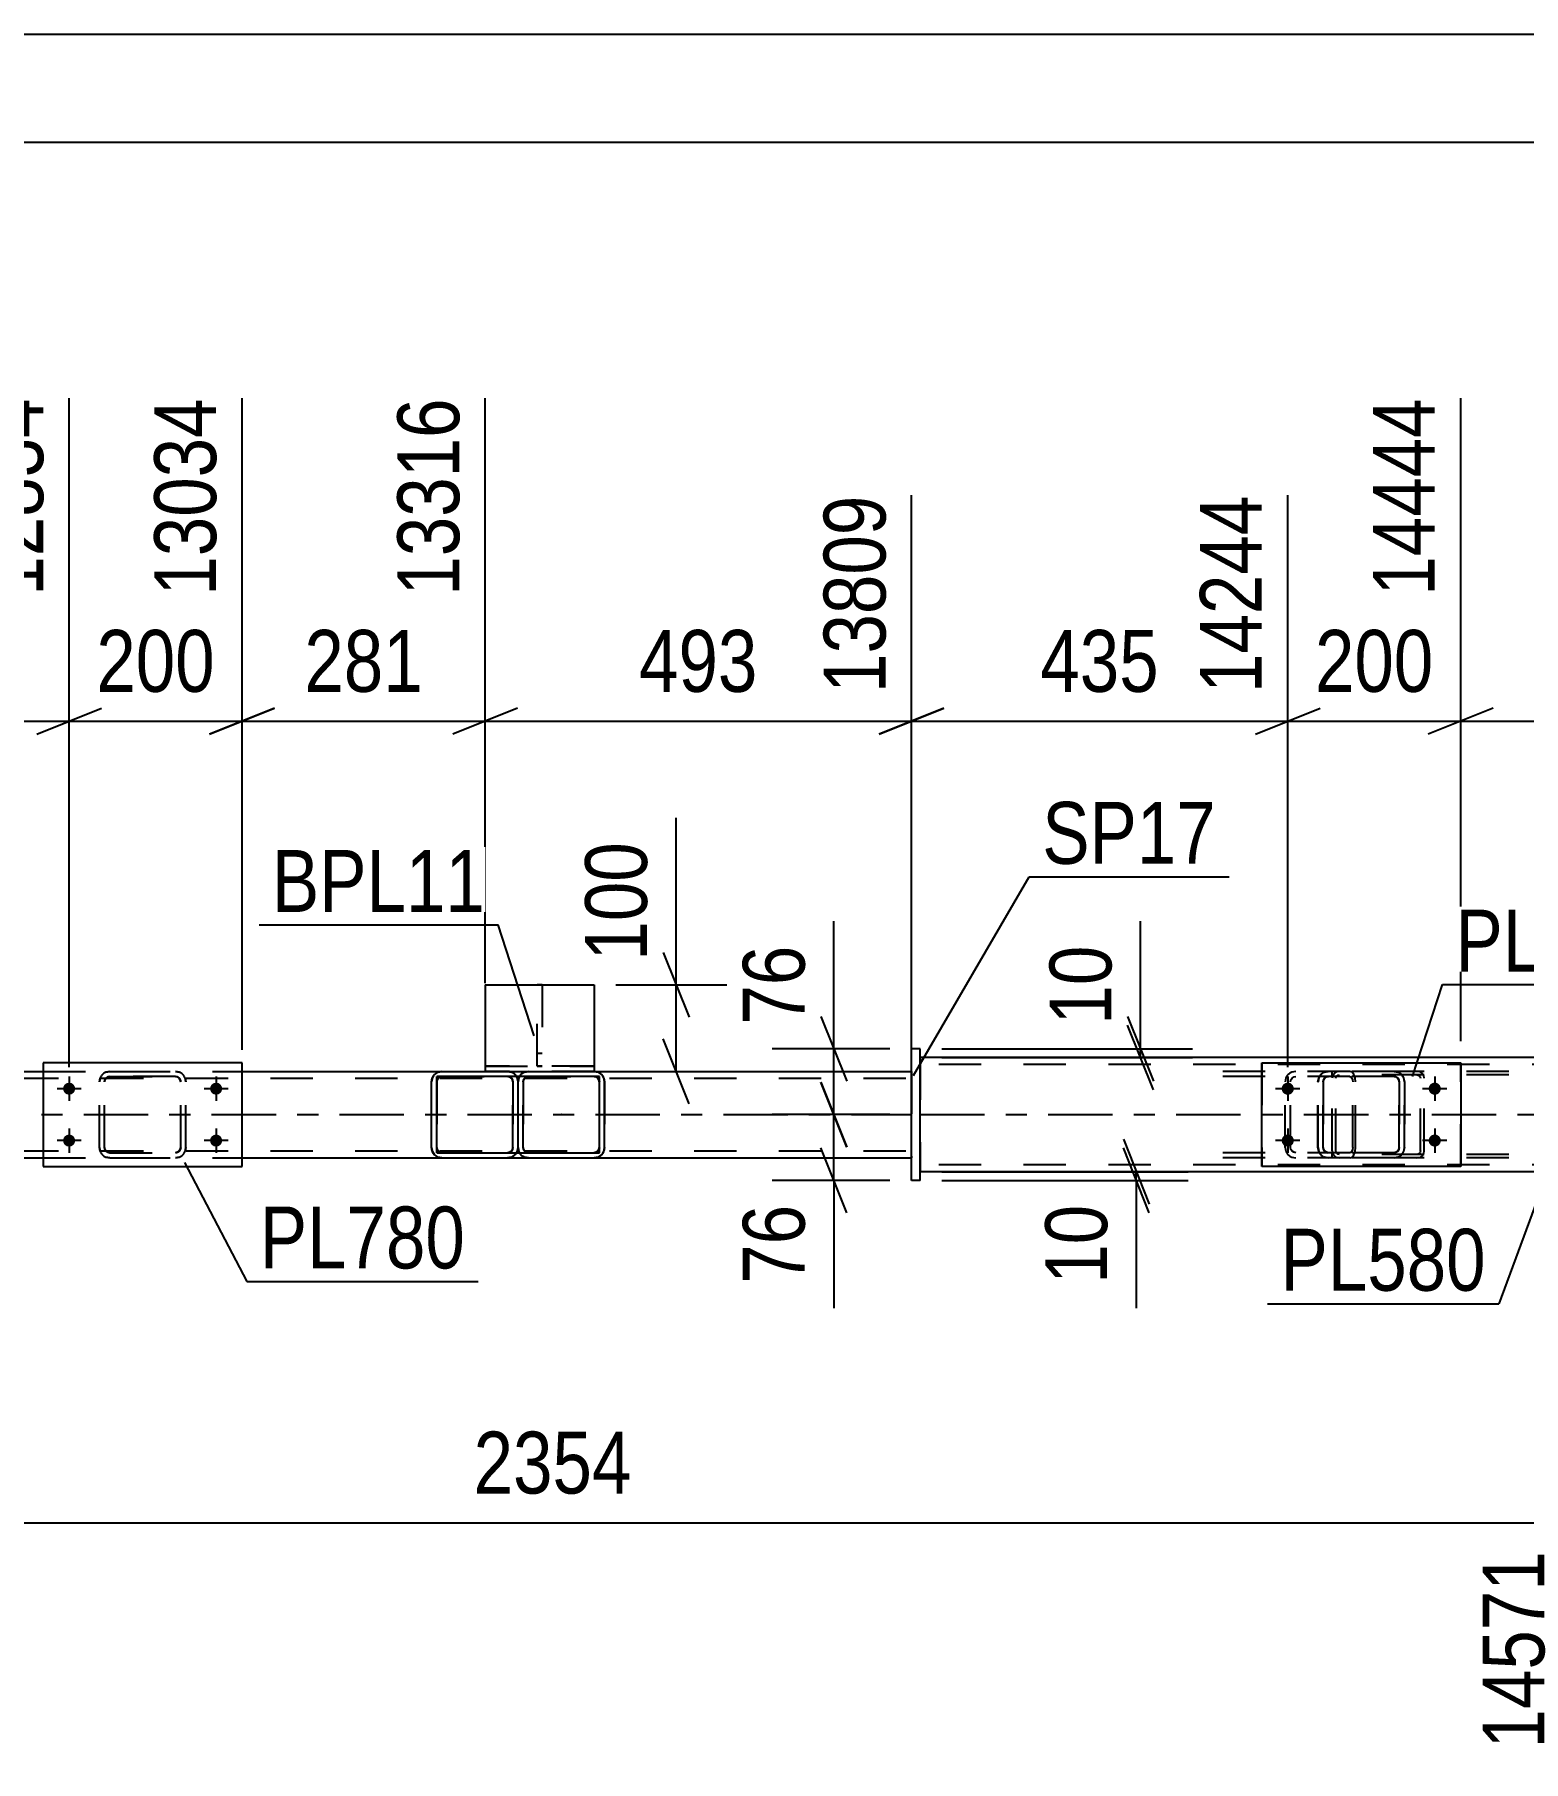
# Model space of a CAD drawing. Header units: millimetres. Extents: x -598 to 243, y -441 to 153.
# Drawn here: x -42.1 to 26.8, y 73.1 to 153 of the extents above; entities that cross this region are included whole.
import ezdxf

# ---------------------------------------------------------------- set-up
doc = ezdxf.new("R2010")
doc.units = ezdxf.units.MM
doc.linetypes.add('DXK_LINE_DOT2', pattern=[3.9198, 1.9599, -1.9599])
doc.linetypes.add('DXK_LINE_DOT3', pattern=[5.9187, 2.979, -0.9799, 0.9799, -0.9799])
doc.styles.add('Arial Narrow', font='ARIALN.TTF', dxfattribs={"height": 0.2})

# ---------------------------------------------------------------- blocks, each defined once
blk = doc.blocks.new('Unknown-318889849-1133')
at = {"color": 5, "linetype": 'Continuous'}
for p, q in [((243.023, 152.993), (-597.977, 152.993)), ((238.023, 147.993), (-592.977, 147.993))]:
    blk.add_line(p, q, dxfattribs=at)
blk = doc.blocks.new('Part-318889849-64098 - 64094')
at = {"color": 2, "linetype": 'Continuous'}
for p, q in [((101.455, 105.677), (-1.147, 105.677)), ((153.95, 105.677), (110.236, 105.677)), ((162.392, 105.677), (158.99, 105.677)), ((101.462, 100.397), (-1.147, 100.397)), ((162.392, 100.397), (110.264, 100.397))]:
    blk.add_line(p, q, dxfattribs=at)
at = {"color": 7, "linetype": 'DXK_LINE_DOT2'}
for p, q in [((-1.147, 105.677), (-1.147, 100.397)), ((110.236, 105.677), (101.455, 105.677)), ((158.99, 105.677), (153.95, 105.677)), ((162.392, 105.677), (162.392, 100.397)), ((162.392, 105.357), (-1.147, 105.357)), ((162.392, 100.717), (-1.147, 100.717)), ((110.264, 100.397), (101.462, 100.397))]:
    blk.add_line(p, q, dxfattribs=at)
at = {"color": 7, "linetype": 'DXK_LINE_DOT3'}
blk.add_line((-1.147, 103.037), (162.392, 103.037), dxfattribs=at)
blk = doc.blocks.new('Part-318889849-64102 - 64094')
at = {"color": 7, "linetype": 'DXK_LINE_DOT2'}
for p, q in [((-513.338, 104.717), (-1.547, 104.717)), ((-41.716, 105.037), (-32.516, 105.037)), ((-23.267, 105.037), (-16.228, 105.037)), ((-1.547, 105.037), (-1.547, 101.037)), ((-513.338, 101.357), (-1.547, 101.357)), ((-41.716, 101.037), (-32.516, 101.037)), ((-23.267, 101.037), (-20.227, 101.037)), ((-19.268, 101.037), (-16.226, 101.037))]:
    blk.add_line(p, q, dxfattribs=at)
at = {"color": 2, "linetype": 'Continuous'}
for p, q in [((-56.146, 105.037), (-41.716, 105.037)), ((-32.516, 105.037), (-23.267, 105.037)), ((-16.228, 105.037), (-1.547, 105.037)), ((-56.146, 101.037), (-41.716, 101.037)), ((-32.516, 101.037), (-23.267, 101.037)), ((-20.227, 101.037), (-19.268, 101.037)), ((-16.226, 101.037), (-1.547, 101.037))]:
    blk.add_line(p, q, dxfattribs=at)
at = {"color": 7, "linetype": 'DXK_LINE_DOT3'}
blk.add_line((-513.338, 103.037), (-1.547, 103.037), dxfattribs=at)
blk = doc.blocks.new('Part-318889849-64116 - 64094')
at = {"color": 2, "linetype": 'Continuous'}
for p, q in [((-1.547, 99.997), (-1.547, 106.077)), ((-1.147, 106.077), (-1.547, 106.077)), ((-1.147, 99.997), (-1.147, 106.077)), ((-1.147, 99.997), (-1.547, 99.997))]:
    blk.add_line(p, q, dxfattribs=at)
blk = doc.blocks.new('Bolt-318889849-64304 - 64094')
at = {"linetype": 'Continuous'}
for points in [[(15.579, 104.237), (15.585, 104.295), (15.603, 104.35), (15.633, 104.401), (15.672, 104.445), (15.719, 104.479), (15.773, 104.503), (15.83, 104.515), (15.889, 104.515), (15.946, 104.503), (15.999, 104.479), (16.047, 104.445), (16.086, 104.401), (16.115, 104.35), (16.133, 104.295), (16.139, 104.237), (16.133, 104.178), (16.115, 104.123), (16.086, 104.072), (16.047, 104.028), (15.999, 103.994), (15.946, 103.97), (15.889, 103.958), (15.83, 103.958), (15.773, 103.97), (15.719, 103.994), (15.672, 104.028), (15.633, 104.072), (15.603, 104.123), (15.585, 104.178)], [(22.379, 104.237), (22.385, 104.295), (22.403, 104.35), (22.433, 104.401), (22.472, 104.445), (22.519, 104.479), (22.573, 104.503), (22.63, 104.515), (22.689, 104.515), (22.746, 104.503), (22.799, 104.479), (22.847, 104.445), (22.886, 104.401), (22.915, 104.35), (22.933, 104.295), (22.939, 104.237), (22.933, 104.178), (22.915, 104.123), (22.886, 104.072), (22.847, 104.028), (22.799, 103.994), (22.746, 103.97), (22.689, 103.958), (22.63, 103.958), (22.573, 103.97), (22.519, 103.994), (22.472, 104.028), (22.433, 104.072), (22.403, 104.123), (22.385, 104.178)], [(15.579, 101.837), (15.585, 101.895), (15.603, 101.95), (15.633, 102.001), (15.672, 102.045), (15.719, 102.079), (15.773, 102.103), (15.83, 102.115), (15.889, 102.115), (15.946, 102.103), (15.999, 102.079), (16.047, 102.045), (16.086, 102.001), (16.115, 101.95), (16.133, 101.895), (16.139, 101.837), (16.133, 101.778), (16.115, 101.723), (16.086, 101.672), (16.047, 101.628), (15.999, 101.594), (15.946, 101.57), (15.889, 101.558), (15.83, 101.558), (15.773, 101.57), (15.719, 101.594), (15.672, 101.628), (15.633, 101.672), (15.603, 101.723), (15.585, 101.778)], [(22.379, 101.837), (22.385, 101.895), (22.403, 101.95), (22.433, 102.001), (22.472, 102.045), (22.519, 102.079), (22.573, 102.103), (22.63, 102.115), (22.689, 102.115), (22.746, 102.103), (22.799, 102.079), (22.847, 102.045), (22.886, 102.001), (22.915, 101.95), (22.933, 101.895), (22.939, 101.837), (22.933, 101.778), (22.915, 101.723), (22.886, 101.672), (22.847, 101.628), (22.799, 101.594), (22.746, 101.57), (22.689, 101.558), (22.63, 101.558), (22.573, 101.57), (22.519, 101.594), (22.472, 101.628), (22.433, 101.672), (22.403, 101.723), (22.385, 101.778)]]:
    blk.add_hatch(color=1, dxfattribs=at).paths.add_polyline_path(points)
at = {"color": 1, "linetype": 'Continuous'}
for p, q in [((15.859, 104.797), (15.859, 103.677)), ((22.659, 104.797), (22.659, 103.677)), ((16.419, 104.237), (15.299, 104.237)), ((23.219, 104.237), (22.099, 104.237)), ((15.859, 102.397), (15.859, 101.277)), ((22.659, 102.397), (22.659, 101.277)), ((16.419, 101.837), (15.299, 101.837)), ((23.219, 101.837), (22.099, 101.837))]:
    blk.add_line(p, q, dxfattribs=at)
blk = doc.blocks.new('Part-318889849-64196 - 64094')
at = {"color": 7, "linetype": 'DXK_LINE_DOT2'}
for p, q in [((-19.747, 104.57), (-19.713, 104.74)), ((-19.711, 104.74), (-19.747, 104.556)), ((-19.492, 104.648), (-19.51, 104.556)), ((-19.507, 104.556), (-19.489, 104.648)), ((-19.44, 104.726), (-19.492, 104.648)), ((-19.489, 104.648), (-19.437, 104.726)), ((-19.362, 104.778), (-19.44, 104.726)), ((-19.437, 104.726), (-19.359, 104.778)), ((-19.27, 104.796), (-19.362, 104.778)), ((-19.359, 104.778), (-19.267, 104.796)), ((-19.27, 105.036), (-19.267, 105.036)), ((-19.27, 105.036), (-19.267, 105.036)), ((-19.27, 104.796), (-16.227, 104.796)), ((-16.23, 105.036), (-16.046, 105)), ((-16.138, 104.778), (-16.23, 104.796)), ((-16.227, 104.796), (-16.135, 104.778)), ((-16.06, 104.726), (-16.138, 104.778)), ((-16.135, 104.778), (-16.058, 104.726)), ((-16.06, 104.726), (-16.058, 104.726)), ((-16.008, 104.648), (-16.06, 104.726)), ((-16.058, 104.726), (-16.006, 104.648)), ((-15.99, 104.556), (-16.008, 104.648)), ((-16.006, 104.648), (-15.987, 104.556)), ((-15.786, 104.74), (-15.75, 104.556)), ((-19.75, 104.556), (-19.747, 104.57)), ((-19.75, 104.556), (-19.747, 104.556)), ((-19.75, 101.516), (-19.75, 104.556)), ((-19.747, 101.516), (-19.747, 104.556)), ((-19.507, 104.556), (-19.51, 104.556)), ((-19.51, 104.556), (-19.51, 101.516)), ((-19.507, 101.516), (-19.507, 104.556)), ((-15.987, 104.556), (-15.99, 104.556)), ((-15.99, 104.556), (-15.99, 101.516)), ((-15.987, 101.516), (-15.987, 104.556)), ((-15.747, 104.556), (-15.75, 104.556)), ((-15.75, 104.556), (-15.75, 101.516)), ((-19.747, 101.516), (-19.75, 101.516)), ((-19.713, 101.333), (-19.75, 101.516)), ((-19.747, 101.516), (-19.711, 101.333)), ((-19.51, 101.516), (-19.507, 101.516)), ((-19.51, 101.516), (-19.492, 101.424)), ((-19.489, 101.424), (-19.507, 101.516)), ((-16.008, 101.424), (-15.99, 101.516)), ((-15.987, 101.516), (-16.006, 101.424)), ((-15.99, 101.516), (-15.987, 101.516)), ((-15.75, 101.516), (-15.786, 101.333)), ((-15.75, 101.516), (-15.747, 101.516)), ((-19.492, 101.424), (-19.44, 101.347)), ((-19.437, 101.347), (-19.489, 101.424)), ((-19.44, 101.347), (-19.362, 101.295)), ((-19.359, 101.295), (-19.437, 101.347)), ((-19.362, 101.295), (-19.27, 101.276)), ((-19.267, 101.276), (-19.359, 101.295)), ((-19.27, 101.276), (-16.227, 101.276)), ((-19.27, 101.036), (-19.267, 101.036)), ((-19.27, 101.036), (-19.267, 101.036)), ((-16.23, 101.276), (-16.138, 101.295)), ((-16.046, 101.073), (-16.23, 101.036)), ((-16.135, 101.295), (-16.227, 101.276)), ((-16.138, 101.295), (-16.06, 101.347)), ((-16.058, 101.347), (-16.135, 101.295)), ((-16.06, 101.347), (-16.008, 101.424)), ((-16.06, 101.347), (-16.058, 101.347)), ((-16.006, 101.424), (-16.058, 101.347))]:
    blk.add_line(p, q, dxfattribs=at)
at = {"color": 2, "linetype": 'Continuous'}
for p, q in [((-19.609, 104.896), (-19.607, 104.896)), ((-19.454, 105), (-19.27, 105.036)), ((-19.267, 105.036), (-19.451, 105)), ((-19.267, 105.036), (-16.227, 105.036)), ((-16.044, 105), (-16.227, 105.036)), ((-15.747, 104.556), (-15.784, 104.74)), ((-15.747, 101.516), (-15.747, 104.556)), ((-15.784, 101.333), (-15.747, 101.516)), ((-19.609, 101.177), (-19.607, 101.177)), ((-19.27, 101.036), (-19.454, 101.073)), ((-19.451, 101.073), (-19.267, 101.036)), ((-19.267, 101.036), (-16.227, 101.036)), ((-16.227, 101.036), (-16.044, 101.073))]:
    blk.add_line(p, q, dxfattribs=at)
at = {"color": 7, "linetype": 'DXK_LINE_DOT3'}
blk.add_line((-17.746, 103.036), (-17.752, 103.036), dxfattribs=at)
at = {"color": 7, "linetype": 'DXK_LINE_DOT2'}
for centre, start, end in [((-19.27, 104.556), 149.36992, 157.5), ((-19.267, 104.556), 149.3699, 157.5), ((-16.23, 104.556), 22.5, 67.5), ((-19.27, 101.516), 202.49999, 210.5677), ((-19.267, 101.516), 202.49999, 210.56768), ((-16.23, 101.516), 292.5, 337.5)]:
    blk.add_arc(centre, 0.48, start, end, dxfattribs=at)
at = {"color": 2, "linetype": 'Continuous'}
for centre, start, end in [((-19.27, 104.556), 112.5, 149.36991), ((-19.267, 104.556), 112.5, 149.3699), ((-16.227, 104.556), 22.5, 67.5), ((-19.27, 101.516), 210.5677, 247.5), ((-19.267, 101.516), 210.56768, 247.5), ((-16.227, 101.516), 292.5, 337.5)]:
    blk.add_arc(centre, 0.48, start, end, dxfattribs=at)
blk = doc.blocks.new('Part-318889849-64233 - 64094')
at = {"color": 2, "linetype": 'Continuous'}
for p, q in [((-23.752, 104.557), (-23.716, 104.74)), ((-23.711, 104.74), (-23.747, 104.557)), ((-23.456, 105), (-23.272, 105.037)), ((-23.456, 105), (-23.451, 105)), ((-23.267, 105.037), (-23.451, 105)), ((-23.272, 105.037), (-20.227, 105.037)), ((-20.044, 105), (-20.227, 105.037)), ((-23.752, 104.557), (-23.747, 104.557)), ((-23.752, 101.517), (-23.752, 104.557)), ((-23.747, 101.517), (-23.747, 104.557)), ((-23.747, 101.517), (-23.752, 101.517)), ((-23.716, 101.333), (-23.752, 101.517)), ((-23.747, 101.517), (-23.711, 101.333)), ((-23.456, 101.073), (-23.451, 101.073)), ((-23.272, 101.037), (-23.456, 101.073)), ((-23.451, 101.073), (-23.267, 101.037)), ((-23.272, 101.037), (-20.227, 101.037)), ((-20.227, 101.037), (-20.044, 101.073))]:
    blk.add_line(p, q, dxfattribs=at)
at = {"color": 7, "linetype": 'DXK_LINE_DOT2'}
for p, q in [((-23.494, 104.648), (-23.512, 104.557)), ((-23.507, 104.557), (-23.489, 104.648)), ((-23.442, 104.726), (-23.494, 104.648)), ((-23.489, 104.648), (-23.437, 104.726)), ((-23.364, 104.778), (-23.442, 104.726)), ((-23.437, 104.726), (-23.359, 104.778)), ((-23.272, 104.797), (-23.364, 104.778)), ((-23.359, 104.778), (-23.267, 104.797)), ((-23.272, 104.797), (-20.227, 104.797)), ((-20.232, 105.037), (-20.048, 105)), ((-20.14, 104.778), (-20.232, 104.797)), ((-20.227, 104.797), (-20.135, 104.778)), ((-20.14, 104.778), (-20.135, 104.778)), ((-20.062, 104.726), (-20.14, 104.778)), ((-20.135, 104.778), (-20.058, 104.726)), ((-20.01, 104.648), (-20.062, 104.726)), ((-20.058, 104.726), (-20.006, 104.648)), ((-19.992, 104.557), (-20.01, 104.648)), ((-20.006, 104.648), (-19.987, 104.557)), ((-19.789, 104.74), (-19.752, 104.557)), ((-19.747, 104.557), (-19.784, 104.74)), ((-23.507, 104.557), (-23.512, 104.557)), ((-23.512, 104.557), (-23.512, 101.517)), ((-23.507, 101.517), (-23.507, 104.557)), ((-19.987, 104.557), (-19.992, 104.557)), ((-19.992, 104.557), (-19.992, 101.517)), ((-19.987, 101.517), (-19.987, 104.557)), ((-19.747, 104.557), (-19.752, 104.557)), ((-19.752, 104.557), (-19.752, 101.517)), ((-19.747, 101.517), (-19.747, 104.557)), ((-23.512, 101.517), (-23.507, 101.517)), ((-23.512, 101.517), (-23.494, 101.425)), ((-23.489, 101.425), (-23.507, 101.517)), ((-20.01, 101.425), (-19.992, 101.517)), ((-19.987, 101.517), (-20.006, 101.425)), ((-19.992, 101.517), (-19.987, 101.517)), ((-19.752, 101.517), (-19.789, 101.333)), ((-19.784, 101.333), (-19.747, 101.517)), ((-19.752, 101.517), (-19.747, 101.517)), ((-23.494, 101.425), (-23.442, 101.347)), ((-23.437, 101.347), (-23.489, 101.425)), ((-23.442, 101.347), (-23.364, 101.295)), ((-23.359, 101.295), (-23.437, 101.347)), ((-23.364, 101.295), (-23.272, 101.277)), ((-23.267, 101.277), (-23.359, 101.295)), ((-23.272, 101.277), (-20.227, 101.277)), ((-20.232, 101.277), (-20.14, 101.295)), ((-20.048, 101.073), (-20.232, 101.037)), ((-20.135, 101.295), (-20.227, 101.277)), ((-20.14, 101.295), (-20.062, 101.347)), ((-20.14, 101.295), (-20.135, 101.295)), ((-20.058, 101.347), (-20.135, 101.295)), ((-20.062, 101.347), (-20.01, 101.425)), ((-20.006, 101.425), (-20.058, 101.347))]:
    blk.add_line(p, q, dxfattribs=at)
at = {"color": 7, "linetype": 'DXK_LINE_DOT3'}
blk.add_line((-21.744, 103.037), (-21.755, 103.037), dxfattribs=at)
at = {"color": 2, "linetype": 'Continuous'}
for centre, start, end in [((-23.272, 104.557), 112.5, 157.5), ((-23.267, 104.557), 112.5, 157.5), ((-20.227, 104.557), 30.59881, 67.5), ((-23.272, 101.517), 202.5, 247.5), ((-23.267, 101.517), 202.5, 247.5), ((-20.227, 101.517), 292.5, 329.40102)]:
    blk.add_arc(centre, 0.48, start, end, dxfattribs=at)
at = {"color": 7, "linetype": 'DXK_LINE_DOT2'}
for centre, start, end in [((-20.232, 104.557), 22.5, 67.5), ((-20.227, 104.557), 22.49998, 30.59879), ((-20.232, 101.517), 292.5, 337.5), ((-20.227, 101.517), 329.40104, 337.50002)]:
    blk.add_arc(centre, 0.48, start, end, dxfattribs=at)
blk = doc.blocks.new('Part-318889849-64234 - 64094')
at = {"color": 7, "linetype": 'DXK_LINE_DOT2'}
for p, q in [((17.254, 104.557), (17.291, 104.74)), ((17.296, 104.74), (17.259, 104.557)), ((17.513, 104.648), (17.494, 104.557)), ((17.499, 104.557), (17.517, 104.648)), ((17.565, 104.726), (17.513, 104.648)), ((17.517, 104.648), (17.569, 104.726)), ((17.551, 105), (17.734, 105.037)), ((17.551, 105), (17.555, 105)), ((17.739, 105.037), (17.555, 105)), ((17.643, 104.778), (17.565, 104.726)), ((17.569, 104.726), (17.647, 104.778)), ((17.734, 104.797), (17.643, 104.778)), ((17.647, 104.778), (17.739, 104.797)), ((20.779, 105.037), (17.734, 105.037)), ((20.779, 104.797), (17.734, 104.797)), ((20.774, 105.037), (20.958, 105)), ((20.866, 104.778), (20.774, 104.797)), ((20.963, 105), (20.779, 105.037)), ((20.779, 104.797), (20.871, 104.778)), ((20.866, 104.778), (20.871, 104.778)), ((20.944, 104.726), (20.866, 104.778)), ((20.871, 104.778), (20.949, 104.726)), ((20.996, 104.648), (20.944, 104.726)), ((20.949, 104.726), (21.001, 104.648)), ((21.014, 104.557), (20.996, 104.648)), ((21.001, 104.648), (21.019, 104.557)), ((21.218, 104.74), (21.254, 104.557)), ((21.259, 104.557), (21.223, 104.74)), ((17.254, 104.557), (17.259, 104.557)), ((17.254, 101.517), (17.254, 104.557)), ((17.259, 101.517), (17.259, 104.557)), ((17.499, 104.557), (17.494, 104.557)), ((17.494, 104.557), (17.494, 101.517)), ((17.499, 101.517), (17.499, 104.557)), ((21.019, 104.557), (21.014, 104.557)), ((21.014, 104.557), (21.014, 101.517)), ((21.019, 101.517), (21.019, 104.557)), ((21.259, 104.557), (21.254, 104.557)), ((21.254, 104.557), (21.254, 101.517)), ((21.259, 101.517), (21.259, 104.557)), ((17.259, 101.517), (17.254, 101.517)), ((17.291, 101.333), (17.254, 101.517)), ((17.259, 101.517), (17.296, 101.333)), ((17.494, 101.517), (17.499, 101.517)), ((17.494, 101.517), (17.513, 101.425)), ((17.517, 101.425), (17.499, 101.517)), ((20.996, 101.425), (21.014, 101.517)), ((21.019, 101.517), (21.001, 101.425)), ((21.014, 101.517), (21.019, 101.517)), ((21.254, 101.517), (21.218, 101.333)), ((21.223, 101.333), (21.259, 101.517)), ((21.254, 101.517), (21.259, 101.517)), ((17.513, 101.425), (17.565, 101.347)), ((17.569, 101.347), (17.517, 101.425)), ((17.551, 101.073), (17.555, 101.073)), ((17.734, 101.037), (17.551, 101.073)), ((17.555, 101.073), (17.739, 101.037)), ((17.565, 101.347), (17.643, 101.295)), ((17.647, 101.295), (17.569, 101.347)), ((17.643, 101.295), (17.734, 101.277)), ((17.739, 101.277), (17.647, 101.295)), ((20.779, 101.277), (17.734, 101.277)), ((20.779, 101.037), (17.734, 101.037)), ((20.774, 101.277), (20.866, 101.295)), ((20.958, 101.073), (20.774, 101.037)), ((20.871, 101.295), (20.779, 101.277)), ((20.779, 101.037), (20.963, 101.073)), ((20.866, 101.295), (20.944, 101.347)), ((20.866, 101.295), (20.871, 101.295)), ((20.949, 101.347), (20.871, 101.295)), ((20.944, 101.347), (20.996, 101.425)), ((21.001, 101.425), (20.949, 101.347))]:
    blk.add_line(p, q, dxfattribs=at)
at = {"color": 7, "linetype": 'DXK_LINE_DOT3'}
blk.add_line((19.262, 103.037), (19.251, 103.037), dxfattribs=at)
at = {"color": 7, "linetype": 'DXK_LINE_DOT2'}
for centre, start, end in [((17.734, 104.557), 112.5, 157.5), ((17.739, 104.557), 112.5, 157.5), ((20.774, 104.557), 22.5, 67.5), ((20.779, 104.557), 22.5, 67.5), ((17.734, 101.517), 202.5, 247.5), ((17.739, 101.517), 202.5, 247.5), ((20.774, 101.517), 292.5, 337.5), ((20.779, 101.517), 292.5, 337.5)]:
    blk.add_arc(centre, 0.48, start, end, dxfattribs=at)
blk = doc.blocks.new('Part-318889849-64235 - 64094')
at = {"color": 2, "linetype": 'Continuous'}
for p, q in [((14.659, 100.637), (14.659, 105.437)), ((14.659, 105.437), (14.659, 105.437)), ((14.659, 105.437), (23.859, 105.437)), ((23.859, 105.437), (23.859, 100.637)), ((14.659, 100.637), (14.659, 100.637)), ((23.859, 100.637), (14.659, 100.637))]:
    blk.add_line(p, q, dxfattribs=at)
at = {"color": 7, "linetype": 'DXK_LINE_DOT2'}
for p, q in [((14.659, 105.437), (14.659, 100.637)), ((14.659, 105.437), (14.659, 105.437)), ((23.859, 100.637), (23.859, 105.437)), ((14.659, 100.637), (14.659, 100.637))]:
    blk.add_line(p, q, dxfattribs=at)
blk = doc.blocks.new('Part-318889849-64244 - 64094')
at = {"color": 2, "linetype": 'Continuous'}
for p, q in [((-23.507, 101.277), (-23.507, 104.797)), ((-23.507, 104.797), (-23.507, 104.797)), ((-15.986, 104.797), (-23.507, 104.797)), ((-15.986, 101.277), (-15.986, 104.797)), ((-23.507, 101.277), (-23.507, 101.277)), ((-23.507, 101.277), (-15.986, 101.277))]:
    blk.add_line(p, q, dxfattribs=at)
at = {"color": 7, "linetype": 'DXK_LINE_DOT2'}
for p, q in [((-23.507, 104.797), (-23.507, 101.277)), ((-23.507, 104.797), (-23.507, 104.797)), ((-15.986, 101.277), (-15.986, 104.797)), ((-23.507, 101.277), (-23.507, 101.277))]:
    blk.add_line(p, q, dxfattribs=at)
blk = doc.blocks.new('Part-318889849-64245 - 64094')
at = {"color": 2, "linetype": 'Continuous'}
for p, q in [((-21.268, 109.037), (-16.228, 109.037)), ((-21.268, 109.037), (-21.268, 105.037)), ((-16.228, 109.037), (-16.228, 105.037)), ((-21.268, 105.037), (-16.228, 105.037)), ((-16.228, 105.037), (-16.228, 105.037))]:
    blk.add_line(p, q, dxfattribs=at)
at = {"color": 7, "linetype": 'DXK_LINE_DOT2'}
for p, q in [((-21.268, 105.277), (-16.228, 105.277)), ((-16.228, 105.277), (-21.268, 105.277)), ((-21.268, 105.277), (-21.268, 105.277)), ((-21.268, 105.277), (-21.268, 105.26)), ((-21.268, 105.26), (-21.268, 105.057)), ((-21.268, 105.037), (-21.268, 105.057)), ((-16.228, 105.037), (-21.268, 105.037)), ((-21.268, 105.037), (-21.268, 105.037)), ((-16.228, 105.277), (-16.228, 105.277)), ((-16.228, 105.277), (-16.228, 105.057)), ((-16.228, 105.037), (-16.228, 105.057))]:
    blk.add_line(p, q, dxfattribs=at)
blk = doc.blocks.new('Part-318889849-64246 - 64094')
at = {"color": 7, "linetype": 'DXK_LINE_DOT2'}
for p, q in [((-18.869, 105.277), (-18.869, 109.037)), ((-18.629, 109.037), (-18.869, 109.037)), ((-18.629, 109.037), (-18.629, 105.277)), ((-18.869, 105.877), (-18.629, 105.877)), ((-18.629, 105.277), (-18.869, 105.277)), ((-18.869, 105.277), (-18.629, 105.277))]:
    blk.add_line(p, q, dxfattribs=at)
blk = doc.blocks.new('Part-318889849-64254 - 64094')
at = {"color": 7, "linetype": 'DXK_LINE_DOT2'}
for p, q in [((-39.116, 104.556), (-39.08, 104.74)), ((-39.08, 104.74), (-39.116, 104.556)), ((-38.876, 104.556), (-38.858, 104.648)), ((-38.858, 104.648), (-38.876, 104.556)), ((-38.858, 104.648), (-38.806, 104.726)), ((-38.806, 104.726), (-38.858, 104.648)), ((-38.82, 105), (-38.636, 105.036)), ((-38.636, 105.036), (-38.82, 105)), ((-38.806, 104.726), (-38.728, 104.778)), ((-38.728, 104.778), (-38.806, 104.726)), ((-38.728, 104.778), (-38.636, 104.796)), ((-38.636, 104.796), (-38.728, 104.778)), ((-38.636, 105.036), (-35.596, 105.036)), ((-38.636, 105.036), (-38.636, 105.036)), ((-38.636, 105.036), (-35.596, 105.036)), ((-38.636, 104.796), (-35.596, 104.796)), ((-38.636, 104.796), (-38.636, 104.796)), ((-35.596, 104.796), (-38.636, 104.796)), ((-35.596, 105.036), (-35.596, 105.036)), ((-35.596, 105.036), (-35.413, 105)), ((-35.413, 105), (-35.596, 105.036)), ((-35.596, 104.796), (-35.596, 104.796)), ((-35.596, 104.796), (-35.504, 104.778)), ((-35.504, 104.778), (-35.596, 104.796)), ((-35.504, 104.778), (-35.427, 104.726)), ((-35.427, 104.726), (-35.504, 104.778)), ((-35.427, 104.726), (-35.375, 104.648)), ((-35.375, 104.648), (-35.427, 104.726)), ((-35.375, 104.648), (-35.356, 104.556)), ((-35.356, 104.556), (-35.375, 104.648)), ((-35.153, 104.74), (-35.116, 104.556)), ((-35.116, 104.556), (-35.153, 104.74)), ((-39.116, 101.516), (-39.116, 104.556)), ((-38.876, 101.516), (-38.876, 104.556)), ((-35.356, 101.516), (-35.356, 104.556)), ((-35.116, 101.516), (-35.116, 104.556)), ((-39.08, 101.333), (-39.116, 101.516)), ((-39.116, 101.516), (-39.08, 101.333)), ((-38.858, 101.425), (-38.876, 101.516)), ((-38.876, 101.516), (-38.858, 101.425)), ((-35.356, 101.516), (-35.375, 101.425)), ((-35.375, 101.425), (-35.356, 101.516)), ((-35.116, 101.516), (-35.153, 101.333)), ((-35.153, 101.333), (-35.116, 101.516)), ((-38.806, 101.347), (-38.858, 101.425)), ((-38.858, 101.425), (-38.806, 101.347)), ((-38.636, 101.036), (-38.82, 101.073)), ((-38.82, 101.073), (-38.636, 101.036)), ((-38.728, 101.295), (-38.806, 101.347)), ((-38.806, 101.347), (-38.728, 101.295)), ((-38.636, 101.276), (-38.728, 101.295)), ((-38.728, 101.295), (-38.636, 101.276)), ((-38.636, 101.276), (-35.596, 101.276)), ((-38.636, 101.276), (-38.636, 101.276)), ((-38.636, 101.276), (-35.596, 101.276)), ((-38.636, 101.036), (-35.596, 101.036)), ((-38.636, 101.036), (-38.636, 101.036)), ((-38.636, 101.036), (-35.596, 101.036)), ((-35.504, 101.295), (-35.596, 101.276)), ((-35.596, 101.276), (-35.504, 101.295)), ((-35.596, 101.276), (-35.596, 101.276)), ((-35.413, 101.073), (-35.596, 101.036)), ((-35.596, 101.036), (-35.413, 101.073)), ((-35.596, 101.036), (-35.596, 101.036)), ((-35.427, 101.347), (-35.504, 101.295)), ((-35.504, 101.295), (-35.427, 101.347)), ((-35.375, 101.425), (-35.427, 101.347)), ((-35.427, 101.347), (-35.375, 101.425))]:
    blk.add_line(p, q, dxfattribs=at)
at = {"color": 7, "linetype": 'DXK_LINE_DOT3'}
blk.add_line((-37.116, 103.036), (-37.116, 103.037), dxfattribs=at)
at = {"color": 7, "linetype": 'DXK_LINE_DOT2'}
for centre, start, end in [((-38.636, 104.556), 112.5, 157.5), ((-38.636, 104.556), 112.5, 157.5), ((-35.596, 104.556), 22.5, 67.5), ((-35.596, 104.556), 22.5, 67.5), ((-38.636, 101.516), 202.5, 247.5), ((-38.636, 101.516), 202.5, 247.5), ((-35.596, 101.516), 292.5, 337.5), ((-35.596, 101.516), 292.5, 337.5)]:
    blk.add_arc(centre, 0.48, start, end, dxfattribs=at)
blk = doc.blocks.new('Part-318889849-64255 - 64094')
at = {"color": 2, "linetype": 'Continuous'}
for p, q in [((-41.716, 105.436), (-41.716, 100.636)), ((-32.516, 105.436), (-41.716, 105.436)), ((-32.516, 100.636), (-32.516, 105.436)), ((-41.716, 100.636), (-32.516, 100.636))]:
    blk.add_line(p, q, dxfattribs=at)
blk = doc.blocks.new('Part-318889849-64265 - 64094')
at = {"color": 7, "linetype": 'DXK_LINE_DOT2'}
for p, q in [((17.944, 104.839), (17.918, 104.717)), ((17.918, 101.357), (17.918, 104.717)), ((18.088, 104.717), (18.101, 104.778)), ((18.088, 101.357), (18.088, 104.717)), ((18.101, 104.778), (18.138, 104.83)), ((18.259, 105.037), (18.128, 105.012)), ((18.138, 104.83), (18.193, 104.864)), ((18.193, 104.864), (18.259, 104.877)), ((26.093, 105.037), (18.259, 105.037)), ((26.093, 104.877), (18.259, 104.877)), ((21.964, 105.012), (21.834, 105.037)), ((21.834, 104.877), (21.899, 104.864)), ((21.899, 104.864), (21.955, 104.83)), ((21.955, 104.83), (21.991, 104.778)), ((21.991, 104.778), (22.004, 104.717)), ((22.004, 101.357), (22.004, 104.717)), ((22.175, 104.717), (22.149, 104.839)), ((22.175, 101.357), (22.175, 104.717)), ((17.918, 101.357), (17.944, 101.234)), ((18.101, 101.295), (18.088, 101.357)), ((18.138, 101.243), (18.101, 101.295)), ((18.128, 101.061), (18.259, 101.037)), ((18.193, 101.209), (18.138, 101.243)), ((18.259, 101.197), (18.193, 101.209)), ((26.093, 101.197), (18.259, 101.197)), ((26.093, 101.037), (18.259, 101.037)), ((21.899, 101.209), (21.834, 101.197)), ((21.834, 101.037), (21.964, 101.061)), ((21.955, 101.243), (21.899, 101.209)), ((21.991, 101.295), (21.955, 101.243)), ((22.004, 101.357), (21.991, 101.295)), ((22.149, 101.234), (22.175, 101.357))]:
    blk.add_line(p, q, dxfattribs=at)
for centre, start, end in [((18.246, 104.703), 110.75831, 155.68004), ((21.847, 104.703), 24.31996, 69.24168), ((18.246, 101.37), 204.31996, 249.24168), ((21.847, 101.37), 290.75831, 335.68004)]:
    blk.add_arc(centre, 0.331, start, end, dxfattribs=at)
blk = doc.blocks.new('Part-318889849-64270 - 64094')
at = {"color": 7, "linetype": 'DXK_LINE_DOT2'}
for p, q in [((18.728, 105.037), (12.591, 105.037)), ((18.728, 104.797), (12.591, 104.797)), ((15.774, 104.74), (15.735, 104.557)), ((15.987, 104.557), (16.006, 104.648)), ((16.006, 104.648), (16.06, 104.726)), ((16.238, 105.037), (16.046, 105)), ((16.06, 104.726), (16.142, 104.778)), ((16.142, 104.778), (16.238, 104.797)), ((17.918, 104.797), (17.918, 105.037)), ((18.832, 105), (18.728, 105.037)), ((18.728, 104.797), (18.78, 104.778)), ((18.78, 104.778), (18.824, 104.726)), ((18.824, 104.726), (18.853, 104.648)), ((18.92, 104.896), (18.832, 105)), ((18.853, 104.648), (18.864, 104.557)), ((18.979, 104.74), (18.92, 104.896)), ((18.999, 104.557), (18.979, 104.74)), ((15.735, 101.517), (15.735, 104.557)), ((15.987, 101.517), (15.987, 104.557)), ((18.864, 101.517), (18.864, 104.557)), ((18.999, 101.517), (18.999, 104.557)), ((15.735, 101.517), (15.774, 101.333)), ((16.006, 101.425), (15.987, 101.517)), ((18.864, 101.517), (18.853, 101.425)), ((18.979, 101.333), (18.999, 101.517)), ((18.728, 101.277), (12.591, 101.277)), ((18.728, 101.037), (12.591, 101.037)), ((16.06, 101.347), (16.006, 101.425)), ((16.046, 101.073), (16.238, 101.037)), ((16.142, 101.295), (16.06, 101.347)), ((16.238, 101.277), (16.142, 101.295)), ((17.918, 101.037), (17.918, 101.277)), ((18.78, 101.295), (18.728, 101.277)), ((18.728, 101.037), (18.832, 101.073)), ((18.824, 101.347), (18.78, 101.295)), ((18.853, 101.425), (18.824, 101.347)), ((18.832, 101.073), (18.92, 101.177)), ((18.92, 101.177), (18.979, 101.333))]:
    blk.add_line(p, q, dxfattribs=at)
for centre, start, end in [((16.224, 104.541), 111.1941, 156.15059), ((16.224, 101.532), 203.84941, 248.8059)]:
    blk.add_arc(centre, 0.492, start, end, dxfattribs=at)
blk = doc.blocks.new('Bolt-318889849-64308 - 64094')
at = {"linetype": 'Continuous'}
for points in [[(-40.516, 103.956, -1), (-40.516, 104.516, -1)], [(-33.716, 103.956, -1), (-33.716, 104.516, -1)], [(-40.516, 101.556, -1), (-40.516, 102.116, -1)], [(-33.716, 101.556, -1), (-33.716, 102.116, -1)]]:
    blk.add_hatch(color=1, dxfattribs=at).paths.add_polyline_path(points)
at = {"color": 1, "linetype": 'Continuous'}
for p, q in [((-40.516, 104.796), (-40.516, 103.676)), ((-33.716, 104.796), (-33.716, 103.676)), ((-39.956, 104.236), (-41.076, 104.236)), ((-33.156, 104.236), (-34.276, 104.236)), ((-40.516, 102.396), (-40.516, 101.276)), ((-33.716, 102.396), (-33.716, 101.276)), ((-39.956, 101.836), (-41.076, 101.836)), ((-33.156, 101.836), (-34.276, 101.836))]:
    blk.add_line(p, q, dxfattribs=at)
blk = doc.blocks.new('StraightDimension-318889849-70925 - 64094')
at = {"color": 7, "linetype": 'Continuous'}
for p, q in [((8.253, 101.897), (9.453, 98.897)), ((9.453, 98.497), (8.253, 101.497)), ((-0.147, 100.397), (11.253, 100.397)), ((-0.147, 99.997), (11.253, 99.997)), ((8.853, 99.997), (8.853, 100.397)), ((8.853, 99.997), (8.853, 94.09)), ((8.853, 99.997), (8.853, 94.09))]:
    blk.add_line(p, q, dxfattribs=at)
at = {"color": 0}
blk.add_wipeout([(8.103, 99.472), (3.903, 99.472), (3.903, 94.615), (8.103, 94.615)], dxfattribs=at)
at = {"color": 3, "style": 'Arial Narrow'}
blk.add_text('10', height=2.8633, rotation=90.00021, dxfattribs=at).set_placement((7.503, 95.215))
blk = doc.blocks.new('StraightDimension-318889849-64820 - 64094')
at = {"color": 7, "linetype": 'Continuous'}
for p, q in [((23.859, 106.437), (23.859, 136.182)), ((55.854, 105.237), (55.854, 131.682)), ((25.359, 121.841), (22.359, 120.641)), ((54.354, 120.641), (57.354, 121.841)), ((23.859, 121.241), (55.854, 121.241))]:
    blk.add_line(p, q, dxfattribs=at)
at = {"color": 0}
blk.add_wipeout([(43.199, 121.991), (43.199, 126.191), (36.514, 126.191), (36.514, 121.991)], dxfattribs=at)
at = {"color": 3, "style": 'Arial Narrow'}
blk.add_text('800', height=2.8633, dxfattribs=at).set_placement((37.114, 122.591))
at = {"color": 0, "linetype": 'Continuous'}
blk.add_wipeout([(55.254, 132.282), (51.054, 132.282), (51.054, 121.941), (55.254, 121.941)], dxfattribs=at)
at = {"color": 3, "linetype": 'Continuous', "style": 'Arial Narrow'}
blk.add_text('15244', height=2.8633, rotation=90.00021, dxfattribs=at).set_placement((54.654, 122.541))
blk = doc.blocks.new('StraightDimension-318889849-64821 - 64094')
at = {"color": 7, "linetype": 'Continuous'}
for p, q in [((23.859, 106.437), (23.859, 136.182)), ((15.859, 105.237), (15.859, 131.682)), ((14.359, 120.641), (17.359, 121.841)), ((25.359, 121.841), (22.359, 120.641)), ((15.859, 121.241), (23.859, 121.241))]:
    blk.add_line(p, q, dxfattribs=at)
at = {"color": 0}
blk.add_wipeout([(23.201, 121.991), (23.201, 126.191), (16.517, 126.191), (16.517, 121.991)], dxfattribs=at)
at = {"color": 3, "style": 'Arial Narrow'}
blk.add_text('200', height=2.8633, dxfattribs=at).set_placement((17.117, 122.591))
at = {"color": 0, "linetype": 'Continuous'}
blk.add_wipeout([(23.259, 136.782), (19.059, 136.782), (19.059, 126.441), (23.259, 126.441)], dxfattribs=at)
at = {"color": 3, "linetype": 'Continuous', "style": 'Arial Narrow'}
blk.add_text('14444', height=2.8633, rotation=90.00021, dxfattribs=at).set_placement((22.659, 127.041))
blk = doc.blocks.new('StraightDimension-318889849-64822 - 64094')
at = {"color": 7, "linetype": 'Continuous'}
for p, q in [((-1.547, 106.037), (-1.547, 131.682)), ((15.859, 105.237), (15.859, 131.682)), ((-0.047, 121.841), (-3.047, 120.641)), ((14.359, 120.641), (17.359, 121.841)), ((-1.547, 121.241), (15.859, 121.241))]:
    blk.add_line(p, q, dxfattribs=at)
at = {"color": 0}
blk.add_wipeout([(10.498, 121.991), (10.498, 126.191), (3.814, 126.191), (3.814, 121.991)], dxfattribs=at)
at = {"color": 3, "style": 'Arial Narrow'}
blk.add_text('435', height=2.8633, dxfattribs=at).set_placement((4.414, 122.591))
at = {"color": 0, "linetype": 'Continuous'}
blk.add_wipeout([(15.259, 132.282), (11.059, 132.282), (11.059, 121.941), (15.259, 121.941)], dxfattribs=at)
at = {"color": 3, "linetype": 'Continuous', "style": 'Arial Narrow'}
blk.add_text('14244', height=2.8633, rotation=90.00021, dxfattribs=at).set_placement((14.659, 122.541))
blk = doc.blocks.new('StraightDimension-318889849-64823 - 64094')
at = {"color": 7, "linetype": 'Continuous'}
for p, q in [((-21.268, 109.111), (-21.268, 136.182)), ((-1.547, 106.037), (-1.547, 131.682)), ((-19.768, 121.841), (-22.768, 120.641)), ((-3.047, 120.641), (-0.047, 121.841)), ((-21.268, 121.241), (-1.547, 121.241))]:
    blk.add_line(p, q, dxfattribs=at)
at = {"color": 0}
blk.add_wipeout([(-8.065, 121.991), (-8.065, 126.191), (-14.75, 126.191), (-14.75, 121.991)], dxfattribs=at)
at = {"color": 3, "style": 'Arial Narrow'}
blk.add_text('493', height=2.8633, dxfattribs=at).set_placement((-14.15, 122.591))
at = {"color": 0, "linetype": 'Continuous'}
blk.add_wipeout([(-2.147, 132.282), (-6.347, 132.282), (-6.347, 121.941), (-2.147, 121.941)], dxfattribs=at)
at = {"color": 3, "linetype": 'Continuous', "style": 'Arial Narrow'}
blk.add_text('13809', height=2.8633, rotation=90.00021, dxfattribs=at).set_placement((-2.747, 122.541))
blk = doc.blocks.new('StraightDimension-318889849-64824 - 64094')
at = {"color": 7, "linetype": 'Continuous'}
for p, q in [((-32.516, 106.037), (-32.516, 136.182)), ((-21.268, 109.111), (-21.268, 136.182)), ((-34.016, 120.641), (-31.016, 121.841)), ((-19.768, 121.841), (-22.768, 120.641)), ((-32.516, 121.241), (-21.268, 121.241))]:
    blk.add_line(p, q, dxfattribs=at)
at = {"color": 0}
blk.add_wipeout([(-23.55, 121.991), (-23.55, 126.191), (-30.234, 126.191), (-30.234, 121.991)], dxfattribs=at)
at = {"color": 3, "style": 'Arial Narrow'}
blk.add_text('281', height=2.8633, dxfattribs=at).set_placement((-29.634, 122.591))
at = {"color": 0, "linetype": 'Continuous'}
blk.add_wipeout([(-21.868, 136.782), (-26.068, 136.782), (-26.068, 126.441), (-21.868, 126.441)], dxfattribs=at)
at = {"color": 3, "linetype": 'Continuous', "style": 'Arial Narrow'}
blk.add_text('13316', height=2.8633, rotation=90.00021, dxfattribs=at).set_placement((-22.468, 127.041))
blk = doc.blocks.new('StraightDimension-318889849-64825 - 64094')
at = {"color": 7, "linetype": 'Continuous'}
for p, q in [((-40.516, 105.236), (-40.516, 136.182)), ((-32.516, 106.037), (-32.516, 136.182)), ((-42.016, 120.641), (-39.016, 121.841)), ((-31.016, 121.841), (-34.016, 120.641)), ((-40.516, 121.241), (-32.516, 121.241))]:
    blk.add_line(p, q, dxfattribs=at)
at = {"color": 0}
blk.add_wipeout([(-33.174, 121.991), (-33.174, 126.191), (-39.858, 126.191), (-39.858, 121.991)], dxfattribs=at)
at = {"color": 3, "style": 'Arial Narrow'}
blk.add_text('200', height=2.8633, dxfattribs=at).set_placement((-39.258, 122.591))
at = {"color": 0, "linetype": 'Continuous'}
blk.add_wipeout([(-33.116, 136.782), (-37.316, 136.782), (-37.316, 126.441), (-33.116, 126.441)], dxfattribs=at)
at = {"color": 3, "linetype": 'Continuous', "style": 'Arial Narrow'}
blk.add_text('13034', height=2.8633, rotation=90.00021, dxfattribs=at).set_placement((-33.716, 127.041))
blk = doc.blocks.new('StraightDimension-318889849-64826 - 64094')
at = {"color": 7, "linetype": 'Continuous'}
for p, q in [((-56.146, 106.037), (-56.146, 136.182)), ((-40.516, 105.236), (-40.516, 136.182)), ((-54.646, 121.841), (-57.646, 120.641)), ((-42.016, 120.641), (-39.016, 121.841)), ((-56.146, 121.241), (-40.516, 121.241))]:
    blk.add_line(p, q, dxfattribs=at)
at = {"color": 0}
blk.add_wipeout([(-44.989, 121.991), (-44.989, 126.191), (-51.673, 126.191), (-51.673, 121.991)], dxfattribs=at)
at = {"color": 3, "style": 'Arial Narrow'}
blk.add_text('391', height=2.8633, dxfattribs=at).set_placement((-51.073, 122.591))
at = {"color": 0, "linetype": 'Continuous'}
blk.add_wipeout([(-41.116, 136.782), (-45.316, 136.782), (-45.316, 126.441), (-41.116, 126.441)], dxfattribs=at)
at = {"color": 3, "linetype": 'Continuous', "style": 'Arial Narrow'}
blk.add_text('12834', height=2.8633, rotation=90.00021, dxfattribs=at).set_placement((-41.716, 127.041))
blk = doc.blocks.new('StraightDimension-318889849-70951 - 64094')
at = {"color": 7, "linetype": 'Continuous'}
for p, q in [((-5.738, 104.537), (-4.538, 101.537)), ((-2.547, 103.037), (-7.988, 103.037)), ((-5.138, 99.997), (-5.138, 103.037)), ((-4.538, 98.497), (-5.738, 101.497)), ((-2.547, 99.997), (-7.988, 99.997)), ((-5.138, 99.997), (-5.138, 94.09)), ((-5.138, 99.997), (-5.138, 94.09))]:
    blk.add_line(p, q, dxfattribs=at)
at = {"color": 0}
blk.add_wipeout([(-5.888, 99.472), (-10.088, 99.472), (-10.088, 94.615), (-5.888, 94.615)], dxfattribs=at)
at = {"color": 3, "style": 'Arial Narrow'}
blk.add_text('76', height=2.8633, rotation=90.00021, dxfattribs=at).set_placement((-6.488, 95.215))
blk = doc.blocks.new('StraightDimension-318889849-65530 - 64094')
at = {"color": 7, "linetype": 'Continuous'}
for p, q in [((-12.433, 109.037), (-12.433, 116.771)), ((-12.433, 109.037), (-12.433, 116.771)), ((-13.033, 110.537), (-11.833, 107.537)), ((-15.228, 109.037), (-10.033, 109.037)), ((-12.433, 105.037), (-12.433, 109.037)), ((-11.833, 103.537), (-13.033, 106.537)), ((-15.228, 105.037), (-10.033, 105.037))]:
    blk.add_line(p, q, dxfattribs=at)
at = {"color": 0}
blk.add_wipeout([(-13.183, 116.246), (-17.383, 116.246), (-17.383, 109.562), (-13.183, 109.562)], dxfattribs=at)
at = {"color": 3, "style": 'Arial Narrow'}
blk.add_text('100', height=2.8633, rotation=90.00021, dxfattribs=at).set_placement((-13.783, 110.162))
blk = doc.blocks.new('StraightDimension-318889849-66124 - 64094')
at = {"color": 7, "linetype": 'Continuous'}
for p, q in [((28.933, 100.836), (28.933, 73.719)), ((-65.228, 100.357), (-65.228, 73.719)), ((-63.728, 84.76), (-66.728, 83.56)), ((27.433, 83.56), (30.433, 84.76)), ((-65.228, 84.16), (28.933, 84.16))]:
    blk.add_line(p, q, dxfattribs=at)
at = {"color": 0}
blk.add_wipeout([(-13.892, 84.91), (-13.892, 89.11), (-22.404, 89.11), (-22.404, 84.91)], dxfattribs=at)
at = {"color": 3, "style": 'Arial Narrow'}
blk.add_text('2354', height=2.8633, dxfattribs=at).set_placement((-21.804, 85.51))
at = {"color": 0, "linetype": 'Continuous'}
blk.add_wipeout([(28.333, 83.46), (24.133, 83.46), (24.133, 73.119), (28.333, 73.119)], dxfattribs=at)
at = {"color": 3, "linetype": 'Continuous', "style": 'Arial Narrow'}
blk.add_text('14571', height=2.8633, rotation=90.00021, dxfattribs=at).set_placement((27.733, 73.719))
blk = doc.blocks.new('StraightDimension-318889849-70936 - 64094')
at = {"color": 7, "linetype": 'Continuous'}
for p, q in [((9.052, 106.077), (9.052, 111.983)), ((9.052, 106.077), (9.052, 111.983)), ((8.452, 107.577), (9.652, 104.577)), ((9.652, 104.177), (8.452, 107.177)), ((-0.147, 106.077), (11.452, 106.077)), ((-0.147, 105.677), (11.452, 105.677)), ((9.052, 105.677), (9.052, 106.077))]:
    blk.add_line(p, q, dxfattribs=at)
at = {"color": 0}
blk.add_wipeout([(8.302, 111.458), (4.102, 111.458), (4.102, 106.602), (8.302, 106.602)], dxfattribs=at)
at = {"color": 3, "style": 'Arial Narrow'}
blk.add_text('10', height=2.8633, rotation=90.00021, dxfattribs=at).set_placement((7.702, 107.202))
blk = doc.blocks.new('StraightDimension-318889849-70950 - 64094')
at = {"color": 7, "linetype": 'Continuous'}
for p, q in [((-5.138, 106.077), (-5.138, 111.983)), ((-5.138, 106.077), (-5.138, 111.983)), ((-5.738, 107.577), (-4.538, 104.577)), ((-2.547, 106.077), (-7.988, 106.077)), ((-5.138, 103.037), (-5.138, 106.077)), ((-4.538, 101.537), (-5.738, 104.537)), ((-2.547, 103.037), (-7.988, 103.037))]:
    blk.add_line(p, q, dxfattribs=at)
at = {"color": 0}
blk.add_wipeout([(-5.888, 111.458), (-10.088, 111.458), (-10.088, 106.602), (-5.888, 106.602)], dxfattribs=at)
at = {"color": 3, "style": 'Arial Narrow'}
blk.add_text('76', height=2.8633, rotation=90.00021, dxfattribs=at).set_placement((-6.488, 107.202))
blk = doc.blocks.new('Mark-318889849-64600 - 64094')
at = {"color": 30, "linetype": 'Continuous'}
for p in [(-31.732, 111.811), (-19, 106.678)]:
    blk.add_line(p, (-20.665, 111.811), dxfattribs=at)
at = {"color": 0}
blk.add_wipeout([(-21.265, 112.411), (-21.265, 115.411), (-31.132, 115.411), (-31.132, 112.411)], dxfattribs=at)
blk.add_wipeout([(-21.265, 112.411), (-21.265, 115.411), (-31.132, 115.411), (-31.132, 112.411)], dxfattribs=at)
at = {"color": 3, "style": 'Arial Narrow'}
blk.add_text('BPL11', height=2.8633, dxfattribs=at).set_placement((-31.132, 112.411))
blk = doc.blocks.new('Mark-318889849-64522 - 64094')
at = {"color": 30, "linetype": 'Continuous'}
for p, q in [((-1.456, 104.849), (3.903, 114.037)), ((3.903, 114.037), (13.142, 114.037))]:
    blk.add_line(p, q, dxfattribs=at)
at = {"color": 0}
blk.add_wipeout([(12.542, 114.637), (12.542, 117.637), (4.503, 117.637), (4.503, 114.637)], dxfattribs=at)
blk.add_wipeout([(12.542, 114.637), (12.542, 117.637), (4.503, 117.637), (4.503, 114.637)], dxfattribs=at)
at = {"color": 3, "style": 'Arial Narrow'}
blk.add_text('SP17', height=2.8633, dxfattribs=at).set_placement((4.503, 114.637))
blk = doc.blocks.new('Mark-318889849-64543 - 64094')
at = {"color": 30, "linetype": 'Continuous'}
for p in [(28.04, 100.845), (14.926, 94.293)]:
    blk.add_line(p, (25.63, 94.293), dxfattribs=at)
at = {"color": 0}
blk.add_wipeout([(25.03, 94.893), (25.03, 97.893), (15.526, 97.893), (15.526, 94.893)], dxfattribs=at)
blk.add_wipeout([(25.03, 94.893), (25.03, 97.893), (15.526, 97.893), (15.526, 94.893)], dxfattribs=at)
at = {"color": 3, "style": 'Arial Narrow'}
blk.add_text('PL580', height=2.8633, dxfattribs=at).set_placement((15.526, 94.893))
blk = doc.blocks.new('Mark-318889849-64588 - 64094')
at = {"color": 30, "linetype": 'Continuous'}
for p, q in [((21.629, 104.793), (23.019, 109.05)), ((23.019, 109.05), (33.723, 109.05))]:
    blk.add_line(p, q, dxfattribs=at)
at = {"color": 0}
blk.add_wipeout([(33.123, 109.65), (33.123, 112.65), (23.619, 112.65), (23.619, 109.65)], dxfattribs=at)
blk.add_wipeout([(33.123, 109.65), (33.123, 112.65), (23.619, 112.65), (23.619, 109.65)], dxfattribs=at)
at = {"color": 3, "style": 'Arial Narrow'}
blk.add_text('PL760', height=2.8633, dxfattribs=at).set_placement((23.619, 109.65))
blk = doc.blocks.new('Mark-318889849-64609 - 64094')
at = {"color": 30, "linetype": 'Continuous'}
for p, q in [((-35.18, 100.829), (-32.295, 95.323)), ((-32.295, 95.323), (-21.591, 95.323))]:
    blk.add_line(p, q, dxfattribs=at)
at = {"color": 0}
blk.add_wipeout([(-22.191, 95.923), (-22.191, 98.923), (-31.695, 98.923), (-31.695, 95.923)], dxfattribs=at)
blk.add_wipeout([(-22.191, 95.923), (-22.191, 98.923), (-31.695, 98.923), (-31.695, 95.923)], dxfattribs=at)
at = {"color": 3, "style": 'Arial Narrow'}
blk.add_text('PL780', height=2.8633, dxfattribs=at).set_placement((-31.695, 95.923))

msp = doc.modelspace()

# ---------------------------------------------------------------- block references
for name in ['Unknown-318889849-1133', 'Part-318889849-64245 - 64094', 'Part-318889849-64246 - 64094', 'Part-318889849-64255 - 64094', 'Part-318889849-64116 - 64094', 'Part-318889849-64098 - 64094', 'Part-318889849-64235 - 64094', 'Part-318889849-64102 - 64094', 'Bolt-318889849-64308 - 64094', 'Part-318889849-64254 - 64094', 'Part-318889849-64233 - 64094', 'Part-318889849-64244 - 64094', 'Part-318889849-64196 - 64094', 'Part-318889849-64270 - 64094', 'Bolt-318889849-64304 - 64094', 'Part-318889849-64234 - 64094', 'Part-318889849-64265 - 64094']:
    msp.add_blockref(name, (0, 0))

# ---------------------------------------------------------------- next in the draw order: block references
for name in ['StraightDimension-318889849-64820 - 64094', 'StraightDimension-318889849-70951 - 64094', 'StraightDimension-318889849-70925 - 64094']:
    msp.add_blockref(name, (0, 0))

# ---------------------------------------------------------------- next in the draw order: block references
for name in ['StraightDimension-318889849-64821 - 64094', 'StraightDimension-318889849-66124 - 64094']:
    msp.add_blockref(name, (0, 0))

# ---------------------------------------------------------------- next in the draw order: block references
for name in ['StraightDimension-318889849-64822 - 64094', 'Mark-318889849-64588 - 64094', 'Mark-318889849-64609 - 64094', 'Mark-318889849-64543 - 64094']:
    msp.add_blockref(name, (0, 0))

# ---------------------------------------------------------------- next in the draw order: block references
msp.add_blockref('StraightDimension-318889849-64823 - 64094', (0, 0))

# ---------------------------------------------------------------- next in the draw order: block references
for name in ['StraightDimension-318889849-64824 - 64094', 'StraightDimension-318889849-65530 - 64094', 'StraightDimension-318889849-70936 - 64094']:
    msp.add_blockref(name, (0, 0))

# ---------------------------------------------------------------- next in the draw order: block references
for name in ['StraightDimension-318889849-64825 - 64094', 'Mark-318889849-64522 - 64094', 'StraightDimension-318889849-70950 - 64094']:
    msp.add_blockref(name, (0, 0))

# ---------------------------------------------------------------- next in the draw order: block references
for name in ['StraightDimension-318889849-64826 - 64094', 'Mark-318889849-64600 - 64094']:
    msp.add_blockref(name, (0, 0))

doc.saveas('drawing.dxf')
